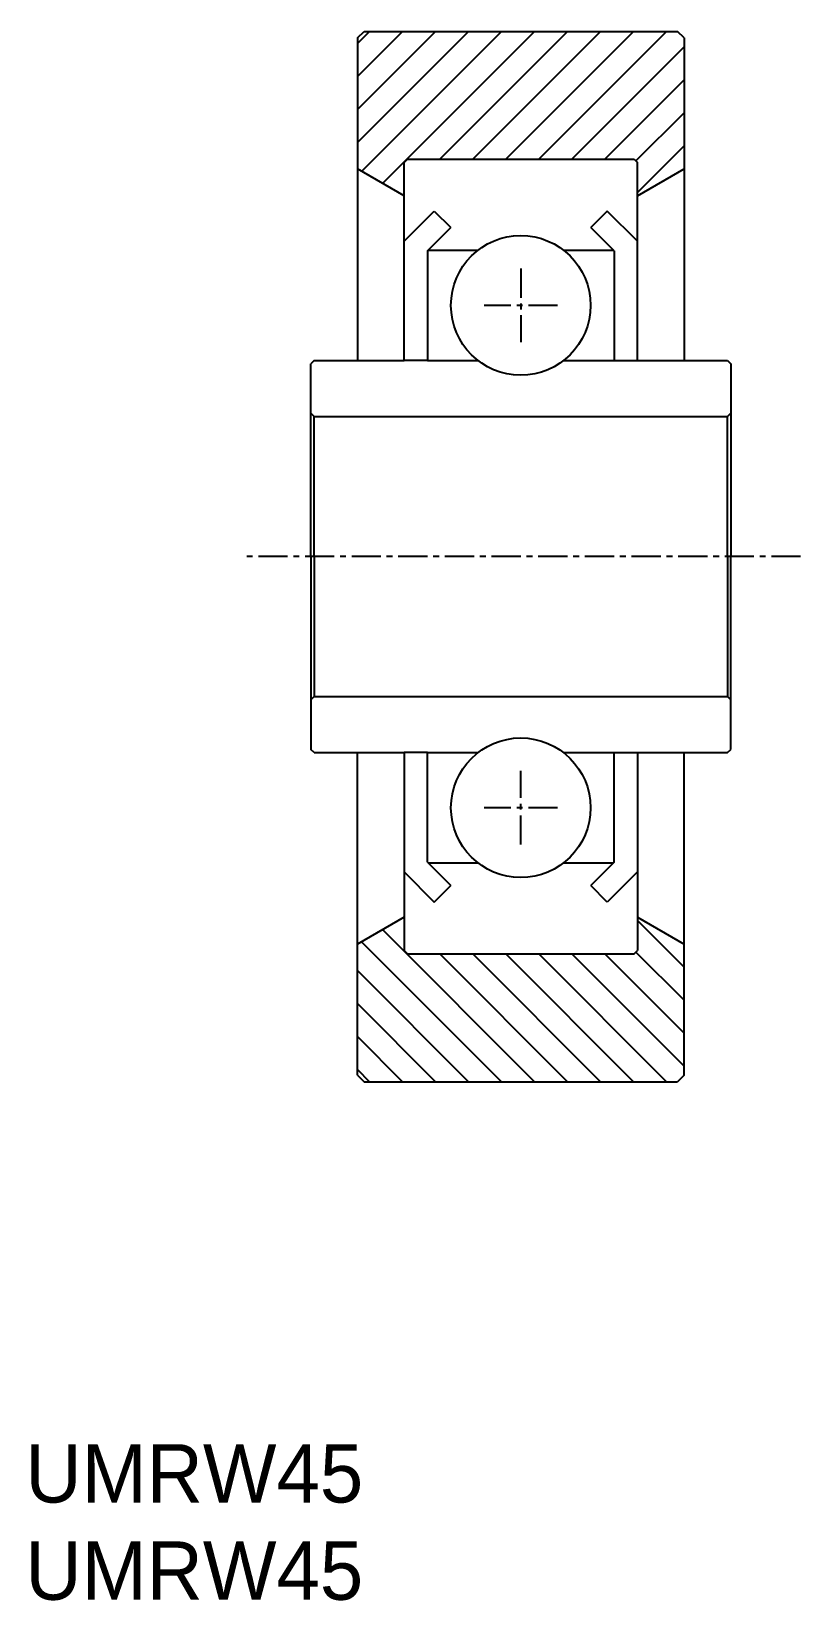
# Model space of a CAD drawing. Extents: x -56.8 to -23.8, y -3.5 to 63.8.
import ezdxf

# ---------------------------------------------------------------- set-up
doc = ezdxf.new("R2010")
doc.units = 0
doc.linetypes.add('CENTER', pattern=[2, 1.25, -0.25, 0.25, -0.25])
doc.layers.get('0').update_dxf_attribs({"linetype": 'CONTINUOUS'})
doc.layers.add('CENTER', color=1, linetype='CENTER')

# ---------------------------------------------------------------- blocks, each defined once
blk = doc.blocks.new('*X4')
at = {"color": 0, "linetype": 'CONTINUOUS'}
for p, q in [((-42.815, 59.008), (-38.055, 63.768)), ((-42.815, 60.423), (-39.47, 63.768)), ((-42.815, 61.837), (-40.884, 63.768)), ((-42.815, 63.251), (-42.298, 63.768)), ((-42.638, 57.771), (-36.641, 63.768)), ((-41.742, 57.253), (-35.227, 63.768)), ((-39.288, 58.293), (-33.813, 63.768)), ((-37.874, 58.293), (-32.399, 63.768)), ((-36.459, 58.293), (-30.984, 63.768)), ((-35.045, 58.293), (-29.57, 63.768)), ((-33.631, 58.293), (-28.815, 63.109)), ((-32.217, 58.293), (-28.815, 61.695)), ((-30.879, 58.217), (-28.815, 60.281)), ((-30.815, 56.866), (-28.815, 58.866)), ((-40.845, 56.735), (-40.815, 56.766))]:
    blk.add_line(p, q, dxfattribs=at)
blk = doc.blocks.new('*X5')
at = {"color": 0, "linetype": 'CONTINUOUS'}
for p, q in [((-40.845, 25.8), (-40.815, 25.77)), ((-30.815, 25.669), (-28.815, 23.669)), ((-41.742, 25.283), (-35.227, 18.768)), ((-42.638, 24.765), (-36.641, 18.768)), ((-39.288, 24.243), (-33.813, 18.768)), ((-37.874, 24.243), (-32.399, 18.768)), ((-36.459, 24.243), (-30.984, 18.768)), ((-35.045, 24.243), (-29.57, 18.768)), ((-33.631, 24.243), (-28.815, 19.427)), ((-32.217, 24.243), (-28.815, 20.841)), ((-30.879, 24.319), (-28.815, 22.255)), ((-42.815, 23.527), (-38.055, 18.768)), ((-42.815, 22.113), (-39.47, 18.768)), ((-42.815, 20.699), (-40.884, 18.768)), ((-42.815, 19.285), (-42.298, 18.768))]:
    blk.add_line(p, q, dxfattribs=at)

msp = doc.modelspace()

# ---------------------------------------------------------------- linework, layer by layer
at = {"color": 7, "linetype": 'CONTINUOUS'}
for p, q in [((-42.815, 63.488), (-42.535, 63.768)), ((-42.815, 63.488), (-42.815, 49.668)), ((-42.535, 63.768), (-29.095, 63.768)), ((-28.815, 63.488), (-29.095, 63.768)), ((-28.815, 63.488), (-28.815, 49.668)), ((-40.815, 56.718), (-42.815, 57.873)), ((-40.675, 58.293), (-40.815, 58.153)), ((-40.815, 54.776), (-40.815, 58.153)), ((-40.675, 58.293), (-30.955, 58.293)), ((-30.955, 58.293), (-30.815, 58.153)), ((-30.815, 54.776), (-30.815, 58.153)), ((-30.815, 56.718), (-28.815, 57.873)), ((-40.815, 54.776), (-39.522, 56.068)), ((-39.522, 56.068), (-38.815, 55.361)), ((-32.108, 56.068), (-32.815, 55.361)), ((-30.815, 54.776), (-32.108, 56.068)), ((-39.815, 54.361), (-38.815, 55.361)), ((-31.815, 54.361), (-32.815, 55.361)), ((-40.815, 49.668), (-40.815, 54.776)), ((-30.815, 49.668), (-30.815, 54.776)), ((-39.815, 54.361), (-39.815, 49.668)), ((-39.783, 54.393), (-37.652, 54.393)), ((-33.978, 54.393), (-31.846, 54.393)), ((-31.815, 54.361), (-31.815, 49.668)), ((-44.675, 49.668), (-44.815, 49.528)), ((-44.815, 47.268), (-44.815, 49.528)), ((-44.675, 49.668), (-40.815, 49.668)), ((-39.815, 49.668), (-40.815, 49.668)), ((-39.815, 49.668), (-37.652, 49.668)), ((-33.978, 49.668), (-31.815, 49.668)), ((-31.815, 49.668), (-30.815, 49.668)), ((-30.815, 49.668), (-26.955, 49.668)), ((-26.955, 49.668), (-26.815, 49.528)), ((-26.815, 49.528), (-26.815, 47.268)), ((-44.675, 47.268), (-44.815, 47.408)), ((-44.815, 41.268), (-44.815, 47.268)), ((-44.675, 41.268), (-44.675, 47.268)), ((-44.675, 47.268), (-26.955, 47.268)), ((-26.955, 47.268), (-26.815, 47.408)), ((-26.955, 41.268), (-26.955, 47.268)), ((-26.815, 47.268), (-26.815, 41.268)), ((-44.815, 41.268), (-44.815, 35.268)), ((-44.675, 41.268), (-44.675, 35.268)), ((-26.955, 41.268), (-26.955, 35.268)), ((-26.815, 35.268), (-26.815, 41.268)), ((-44.815, 35.268), (-44.815, 33.008)), ((-44.675, 35.268), (-44.815, 35.128)), ((-44.675, 35.268), (-26.955, 35.268)), ((-26.955, 35.268), (-26.815, 35.128)), ((-26.815, 33.008), (-26.815, 35.268)), ((-44.675, 32.868), (-44.815, 33.008)), ((-26.955, 32.868), (-26.815, 33.008)), ((-44.675, 32.868), (-40.815, 32.868)), ((-42.815, 19.048), (-42.815, 32.868)), ((-39.815, 32.868), (-40.815, 32.868)), ((-40.815, 32.868), (-40.815, 27.76)), ((-39.815, 32.868), (-37.652, 32.868)), ((-39.815, 28.174), (-39.815, 32.868)), ((-33.978, 32.868), (-31.815, 32.868)), ((-31.815, 32.868), (-30.815, 32.868)), ((-31.815, 28.174), (-31.815, 32.868)), ((-30.815, 32.868), (-26.955, 32.868)), ((-30.815, 32.868), (-30.815, 27.76)), ((-28.815, 19.048), (-28.815, 32.868)), ((-40.815, 27.76), (-40.815, 24.383)), ((-40.815, 27.76), (-39.522, 26.467)), ((-39.815, 28.174), (-38.815, 27.174)), ((-39.783, 28.143), (-37.652, 28.143)), ((-33.978, 28.143), (-31.846, 28.143)), ((-31.815, 28.174), (-32.815, 27.174)), ((-30.815, 27.76), (-32.108, 26.467)), ((-30.815, 27.76), (-30.815, 24.383)), ((-39.522, 26.467), (-38.815, 27.174)), ((-32.108, 26.467), (-32.815, 27.174)), ((-40.815, 25.818), (-42.815, 24.663)), ((-30.815, 25.818), (-28.815, 24.663)), ((-40.675, 24.243), (-40.815, 24.383)), ((-40.675, 24.243), (-30.955, 24.243)), ((-30.955, 24.243), (-30.815, 24.383)), ((-42.815, 19.048), (-42.535, 18.768)), ((-28.815, 19.048), (-29.095, 18.768)), ((-42.535, 18.768), (-29.095, 18.768))]:
    msp.add_line(p, q, dxfattribs=at)
for centre in [(-35.815, 52.03), (-35.815, 30.505)]:
    msp.add_circle(centre, 2.992, dxfattribs=at)
at = {"layer": 'CENTER', "color": 1, "linetype": 'CENTER'}
for p, q in [((-35.815, 53.605), (-35.815, 50.455)), ((-34.24, 52.03), (-37.39, 52.03)), ((-23.815, 41.268), (-47.815, 41.268)), ((-35.815, 28.93), (-35.815, 32.08)), ((-34.24, 30.505), (-37.39, 30.505))]:
    msp.add_line(p, q, dxfattribs=at)

# ---------------------------------------------------------------- block references
at = {"color": 3, "linetype": 'CONTINUOUS'}
for name in ['*X4', '*X5']:
    msp.add_blockref(name, (0, 0), dxfattribs=at)

# ---------------------------------------------------------------- texts
at = {"color": 7, "linetype": 'CONTINUOUS'}
for p in [(-57.057, 0.738), (-57.057, -3.429)]:
    msp.add_text('UMRW45', height=2.5, dxfattribs=at).set_placement(p)

doc.saveas('drawing.dxf')
